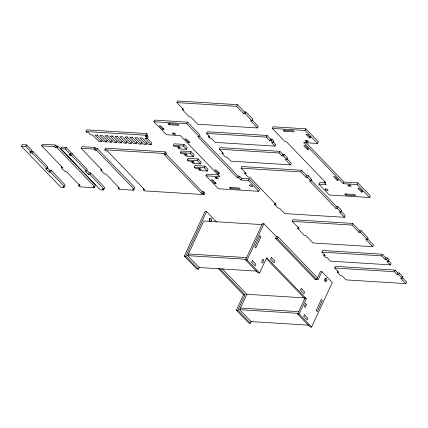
<?xml version="1.0" encoding="UTF-8"?>
<svg xmlns="http://www.w3.org/2000/svg" width="428" height="428" viewBox="0 0 428 428"><rect width="100%" height="100%" fill="white"/><g stroke="black" fill="none" stroke-linecap="round" stroke-linejoin="round"><path stroke-width="0.64" d="M47.182 167.701L49.782 170.403L51.274 170.494L65.147 184.912L63.933 187.55L60.942 187.362L21.4 146.28L22.165 144.627L26.648 144.91L31.849 150.314L30.629 152.951L32.127 153.047L47.043 168.541L47.808 166.893L32.892 151.394L31.399 151.303M21.4 146.28L25.883 146.558L26.648 144.91M32.127 153.047L32.892 151.394M61.857 166.636L61.348 167.739L62.841 167.829L41.682 145.846L42.447 144.199L55.394 145.006L56.437 146.087L57.93 146.178L95.391 185.099L94.171 187.737L79.731 186.838L78.688 185.757L79.458 184.104M41.682 145.846L54.629 146.654L55.394 145.006M54.629 146.654L55.667 147.735L56.437 146.087M55.667 147.735L57.165 147.831L57.93 146.178M47.043 168.541L45.545 168.45L49.017 172.051L49.782 170.403M104.138 188.357L103.373 190.011L100.387 189.823L60.846 148.741L61.611 147.088L66.089 147.371L71.294 152.775L70.074 155.412L71.567 155.508L86.483 171.002L87.248 169.354L72.337 153.855L70.839 153.764M49.017 172.051L50.509 172.147L51.274 170.494M60.846 148.741L65.323 149.019L66.089 147.371M71.567 155.508L72.337 153.855M102.089 139.967L101.324 141.62L98.831 141.459L92.587 134.975L90.597 134.852L88.516 132.691L87.023 132.594L85.98 131.514L86.75 129.866L146.499 133.59L147.542 134.676L146.777 136.323L145.279 136.232L147.36 138.394L148.131 136.741L146.879 135.446M101.302 169.097L100.789 170.2L102.287 170.291L81.127 148.307L81.892 146.66L94.839 147.467L95.877 148.548L97.37 148.639L134.836 187.56L133.616 190.198L119.177 189.299L118.133 188.218L118.647 187.116M81.127 148.307L94.074 149.115L94.839 147.467M94.074 149.115L95.112 150.196L95.877 148.548M95.112 150.196L96.605 150.292L97.37 148.639M86.483 171.002L84.99 170.911L88.457 174.512L89.227 172.864L90.72 172.955L104.593 187.373L103.827 189.021L102.335 188.93L103.373 190.011M88.457 174.512L89.955 174.608L90.72 172.955M97.183 134.868L103.811 141.775L106.305 141.93L107.07 140.277M143.824 188.689L143.316 189.786L144.808 189.882L107.348 150.961L105.855 150.865L104.812 149.784L105.577 148.136L165.331 151.865L166.369 152.946L165.604 154.594L164.111 154.503L201.572 193.424L203.065 193.515L204.108 194.596L204.873 192.948L203.835 191.867L202.337 191.771L165.802 153.812M106.305 141.93L100.056 135.441L102.549 135.596L108.792 142.085L111.28 142.24L112.045 140.587M107.139 135.494L113.773 142.396L116.261 142.551L117.026 140.898M112.12 135.804L118.749 142.706L121.242 142.861L122.007 141.208M117.101 136.115L123.729 143.016L126.217 143.171L126.988 141.518M126.217 143.171L119.974 136.682L122.467 136.837L128.71 143.327L131.198 143.482L131.963 141.829M127.057 136.735L133.686 143.637L136.179 143.792L136.944 142.144M132.038 137.046L138.667 143.947L141.16 144.102L141.925 142.454M85.98 131.514L145.734 135.243L146.499 133.59M218.66 174.902L206.708 174.153L205.943 175.806L219.885 176.673L180.343 135.59L166.401 134.724L153.914 121.75L154.679 120.097L187.544 122.151L200.031 135.125L199.266 136.773L197.773 136.682L237.315 177.764L238.808 177.855L240.889 180.017L248.358 180.482L258.763 191.295L259.529 189.647L249.123 178.834L241.654 178.369L239.573 176.208L238.08 176.111L199.459 135.986M141.16 144.102L134.916 137.618L137.404 137.773L143.648 144.257L146.135 144.413L146.9 142.765M146.135 144.413L139.892 137.928L142.385 138.084L148.628 144.568L151.116 144.723L151.881 143.075L146.975 137.976M162.694 129.411L164.186 129.502L160.719 125.902L159.221 125.805L162.694 129.411L163.202 128.309M182.868 108.616L182.36 109.718L183.853 109.809L176.914 102.602L177.684 100.949L237.433 104.678L244.372 111.885L245.865 111.981L252.804 119.187L252.039 120.835L250.541 120.744L257.479 127.951L258.245 126.303L252.231 120.054M168.942 124.719L178.899 125.34L177.861 124.259L167.899 123.639L168.942 124.719L169.451 123.617M173.329 134.141L175.817 134.296L174.779 133.215L172.286 133.06L173.329 134.141L173.838 133.038M104.812 149.784L164.566 153.513L165.331 151.865M177.952 147.778L180.445 147.933L179.402 146.852L174.421 146.542L173.383 145.461L174.148 143.813L184.11 144.434L187.229 147.676L186.464 149.329L178.995 148.858L177.952 147.778L178.465 146.681M153.914 121.75L186.779 123.799L187.544 122.151M184.821 154.963L187.309 155.118L186.271 154.037L181.29 153.727L180.252 152.646L181.017 150.993L190.974 151.619L194.098 154.861L193.328 156.509L185.859 156.043L184.821 154.963L185.329 153.861M173.383 145.461L183.339 146.082L184.11 144.434M188.427 142.535L189.92 142.626L186.453 139.02L184.96 138.929L188.427 142.535L188.941 141.433M180.252 152.646L190.209 153.267L190.974 151.619M191.926 162.319L194.419 162.474L193.376 161.393L188.395 161.078L187.357 159.997L188.122 158.349L198.078 158.97L201.203 162.212L200.438 163.865L192.969 163.4L191.926 162.319L192.44 161.217M209.041 135.804L208.527 136.901L210.02 136.997L206.553 133.392L207.318 131.744L267.072 135.473L270.539 139.073L272.031 139.17L273.77 140.967L273 142.62L271.507 142.524L274.979 146.13L275.744 144.482L273.139 141.775M198.795 169.499L201.283 169.654L200.245 168.573L195.264 168.263L194.221 167.182L194.991 165.534L204.948 166.155L208.067 169.397L207.302 171.05L199.833 170.579L198.795 169.499L199.304 168.402M187.357 159.997L197.313 160.623L198.078 158.97M194.221 167.182L204.183 167.803L204.948 166.155M176.914 102.602L236.668 106.331L237.433 104.678M222.496 152.379L221.982 153.481L223.48 153.572L219.318 149.249L220.083 147.601L279.832 151.33L282.608 154.208L284.101 154.305L287.573 157.905L286.803 159.558L285.31 159.462L290.516 164.871L291.281 163.218L286.942 158.713M201.572 193.424L202.337 191.771M203.065 193.515L203.835 191.867M236.668 106.331L243.607 113.538L244.372 111.885M243.607 113.538L245.1 113.629L245.865 111.981M218.259 173.527L219.751 173.618L216.284 170.012L214.792 169.921L218.259 173.527L218.767 172.425M215.99 178.465L218.483 178.62L217.44 177.54L214.952 177.385L215.99 178.465L216.504 177.363M214.722 183.468L216.215 183.559L212.748 179.958L211.255 179.862L214.722 183.468L215.231 182.365M199.159 267.393L198.33 269.169L196.837 269.078L184.35 256.105L205.033 211.544L206.526 211.641L216.482 221.982M184.35 256.105L185.843 256.195L206.526 211.641M256.859 271.127L199.1 267.521L187.651 255.628L203.739 220.971L262.161 224.614M230.339 188.507L240.295 189.128L239.257 188.047L229.296 187.427L230.339 188.507L230.847 187.405M245.281 172.393L244.768 173.495L246.266 173.586L241.06 168.183L241.825 166.535L301.58 170.258L306.78 175.667L308.278 175.758L311.745 179.364L310.979 181.012L309.487 180.921L335.846 208.308L337.339 208.404L340.811 212.004L341.576 210.357L338.104 206.751L336.611 206.66L310.712 179.749M237.315 177.764L238.08 176.111M238.808 177.855L239.573 176.208M240.889 180.017L241.654 178.369M206.553 133.392L266.307 137.121L267.072 135.473M324.782 181.386L324.269 182.489L325.767 182.579L286.22 141.497L284.727 141.401L272.24 128.427L273.005 126.779L305.87 128.828L318.357 141.802L317.592 143.455L303.65 142.583L343.192 183.666L357.134 184.538L369.621 197.511L370.386 195.858L357.899 182.884L343.957 182.018L305.795 142.369M248.358 180.482L249.123 178.834M266.307 137.121L269.774 140.726L270.539 139.073M269.774 140.726L271.266 140.817L272.031 139.17M284.283 131.214L294.239 131.835L293.201 130.754L283.24 130.133L284.283 131.214L284.791 130.112M219.318 149.249L279.067 152.978L279.832 151.33M279.067 152.978L281.843 155.862L282.608 154.208M281.843 155.862L283.336 155.953L284.101 154.305M272.24 128.427L305.105 130.481L305.87 128.828M306.271 298.674L304.779 298.578L297.626 313.981L299.119 314.077L306.271 298.674L266.73 257.592L259.577 272.994L258.084 272.898L245.597 259.924L262.45 223.619L263.942 223.71L276.429 236.684L275.664 238.337L315.206 279.42M245.597 259.924L247.09 260.021L263.942 223.71M340.95 211.165L345.284 215.669L344.519 217.317L284.764 213.588L279.564 208.185L278.072 208.094L274.599 204.488L275.365 202.84M306.095 141.721L308.583 141.877L307.545 140.796L305.057 140.641L306.095 141.721L306.603 140.619M309.401 137.859L310.894 137.955L307.427 134.349L305.934 134.258L309.401 137.859L310.166 136.211M307.25 149.244L308.749 149.34L305.276 145.734L303.784 145.643L307.25 149.244L307.764 148.142M236.379 310.161L243.532 294.758L245.025 294.849L237.877 310.257L236.379 310.161L248.866 323.135L250.364 323.226L251.204 321.412M241.06 168.183L300.814 171.912L301.58 170.258M308.888 325.184L251.129 321.578L239.68 309.685L246.833 294.282L304.592 297.888M275.236 238.31L277.157 238.428L277.927 236.78L317.469 277.863M300.814 171.912L306.015 177.315L306.78 175.667M306.015 177.315L307.507 177.411L308.278 175.758M298.444 226.813L297.679 228.466L299.172 228.557L292.233 221.351L293.003 219.703L352.752 223.427L359.691 230.639L361.184 230.729L368.123 237.936L367.358 239.589L365.86 239.493L372.799 246.699L373.564 245.051L367.556 238.803M369.621 197.511L329.287 194.991L318.881 184.184L319.652 182.531L325.253 182.879M337.082 180.236L338.575 180.332L335.108 176.727L333.615 176.636L337.082 180.236L337.596 179.134M343.192 183.666L343.957 182.018M335.846 208.308L336.611 206.66M337.339 208.404L338.104 206.751M348.761 186.046L351.249 186.201L350.211 185.121L347.718 184.966L348.761 186.046L349.269 184.944M345.674 195.002L355.636 195.623L354.593 194.542L344.636 193.921L345.674 195.002L346.188 193.9M324.36 254.553L323.846 255.655L325.344 255.746L321.872 252.146L322.637 250.492L382.391 254.221L385.858 257.827L387.356 257.918L389.089 259.721L388.324 261.369L386.826 261.278L390.299 264.879L391.064 263.231L388.464 260.529M357.134 184.538L357.899 182.884M314.912 279.398L316.704 279.511L320.39 271.587L321.883 271.678L332.294 282.491L311.605 327.051L310.113 326.955L297.626 313.981M321.883 271.678L318.058 279.933L316.806 278.633M361.43 191.921L362.923 192.012L359.456 188.406L357.963 188.315L361.43 191.921L361.944 190.818M292.233 221.351L351.987 225.08L352.752 223.427M337.815 271.133L337.301 272.229L338.799 272.326L334.637 267.998L335.402 266.35L395.151 270.079L397.928 272.962L399.42 273.053L402.892 276.659L402.127 278.307L400.629 278.216L405.835 283.62L406.6 281.972L402.267 277.467M351.987 225.08L358.926 232.286L359.691 230.639M358.926 232.286L360.419 232.383L361.184 230.729M321.872 252.146L381.626 255.869L382.391 254.221M381.626 255.869L385.093 259.475L385.858 257.827M385.093 259.475L386.586 259.566L387.356 257.918M334.637 267.998L394.386 271.726L395.151 270.079M394.386 271.726L397.163 274.61L397.928 272.962M397.163 274.61L398.655 274.706L399.42 273.053M257.479 127.951L197.725 124.222L190.792 117.015L189.299 116.924L182.36 109.718M274.979 146.13L215.225 142.401L211.758 138.8L210.26 138.704L208.527 136.901M97.568 135.285L95.08 135.13L101.324 141.62M107.53 135.906L105.037 135.751L111.28 142.24M112.505 136.216L110.017 136.061L116.261 142.551M117.486 136.527L114.998 136.371L121.242 142.861M127.442 137.147L124.955 136.992L131.198 143.482M132.423 137.463L129.935 137.308L136.179 143.792M147.36 138.394L144.873 138.239L151.116 144.723M290.516 164.871L230.762 161.142L226.947 157.178L225.454 157.087L221.982 153.481M318.881 184.184L326.35 184.65L324.269 182.489M258.763 191.295L218.43 188.78L205.943 175.806M78.688 185.757L80.186 185.848L66.308 171.435L64.815 171.339L61.348 167.739M118.133 188.218L119.626 188.309L105.753 173.896L104.261 173.8L100.789 170.2M204.108 194.596L144.354 190.867L143.316 189.786M274.599 204.488L276.092 204.579L249.733 177.192L248.24 177.101L244.768 173.495M340.811 212.004L339.313 211.914L344.519 217.317M276.007 236.657L277.927 236.78M372.799 246.699L313.05 242.976L306.111 235.764L304.618 235.673L297.679 228.466M390.299 264.879L330.544 261.155L327.078 257.549L325.58 257.458L323.846 255.655M188.416 253.981L246.844 257.624M187.651 255.628L246.079 259.272M401.897 276.595L402.892 276.659M405.835 283.62L346.081 279.891L342.266 275.926L340.774 275.835L337.301 272.229M240.445 308.037L298.872 311.68M239.68 309.685L298.107 313.328M305.105 130.481L317.592 143.455M307.507 177.411L310.979 181.012M360.419 232.383L367.358 239.589M386.586 259.566L388.324 261.369M245.1 113.629L252.039 120.835M271.266 140.817L273 142.62M398.655 274.706L402.127 278.307M283.336 155.953L286.803 159.558M186.779 123.799L199.266 136.773M277.157 238.428L316.704 279.511M183.339 146.082L186.464 149.329M190.209 153.267L193.328 156.509M197.313 160.623L200.438 163.865M204.183 167.803L207.302 171.05M266.152 258.453L304.779 298.578M164.566 153.513L165.604 154.594M145.734 135.243L146.777 136.323M247.09 260.021L259.577 272.994M299.119 314.077L311.605 327.051M222.089 268.575L247.004 294.464M219.735 268.575L245.025 294.849M218.243 268.484L243.532 294.758M96.605 150.292L134.066 189.208L132.573 189.117L133.616 190.198M185.843 256.195L198.33 269.169M237.877 310.257L250.364 323.226M86.622 170.162L89.227 172.864M65.323 149.019L70.529 154.428L69.036 154.331L70.074 155.412M89.955 174.608L103.827 189.021M57.165 147.831L94.625 186.747L93.133 186.656L94.171 187.737M25.883 146.558L31.084 151.967L29.591 151.87L30.629 152.951M50.509 172.147L64.382 186.56L62.889 186.469L63.933 187.55M324.954 278.366A1.648 1.075 -86.4 0 1 324.75 281.212M209.597 218.328A1.648 1.075 -86.4 0 1 209.394 221.169M259.876 235.796L254.772 246.796L255.81 247.876L260.92 236.877L259.876 235.796M252.44 260.684L251.675 262.332L255.142 265.938L255.907 264.285L252.44 260.684M262.862 259.277L261.583 262.027L262.621 263.108L263.899 260.358L262.862 259.277M271.384 257.533L270.614 259.181L274.086 262.787L274.851 261.134L271.384 257.533M301.21 288.525L300.445 290.173L303.917 293.779L304.683 292.126L301.21 288.525M305.522 303.607L304.249 306.357L305.287 307.438L306.566 304.688L305.522 303.607M304.469 314.74L303.703 316.388L307.17 319.994L307.935 318.341L304.469 314.74M321.273 299.584L316.164 310.584L317.207 311.664L322.311 300.665L321.273 299.584M325.334 189.668A1.648 0.642 24.9 0 0 327.95 190.562A1.648 0.642 24.9 0 0 326.446 188.999A1.648 0.642 24.9 0 0 325.334 189.668M249.829 185.656A1.648 0.642 24.9 0 0 252.445 186.555A1.648 0.642 24.9 0 0 250.942 184.992A1.648 0.642 24.9 0 0 249.829 185.656M326.676 280.736A1.648 1.075 -86.4 0 0 325.933 278.195A1.648 1.075 -86.4 0 0 324.825 280.575A1.648 1.075 -86.4 0 0 326.676 280.736M211.32 220.698A1.648 1.075 -86.4 0 0 210.576 218.152A1.648 1.075 -86.4 0 0 209.469 220.538A1.648 1.075 -86.4 0 0 211.32 220.698"/></g></svg>
